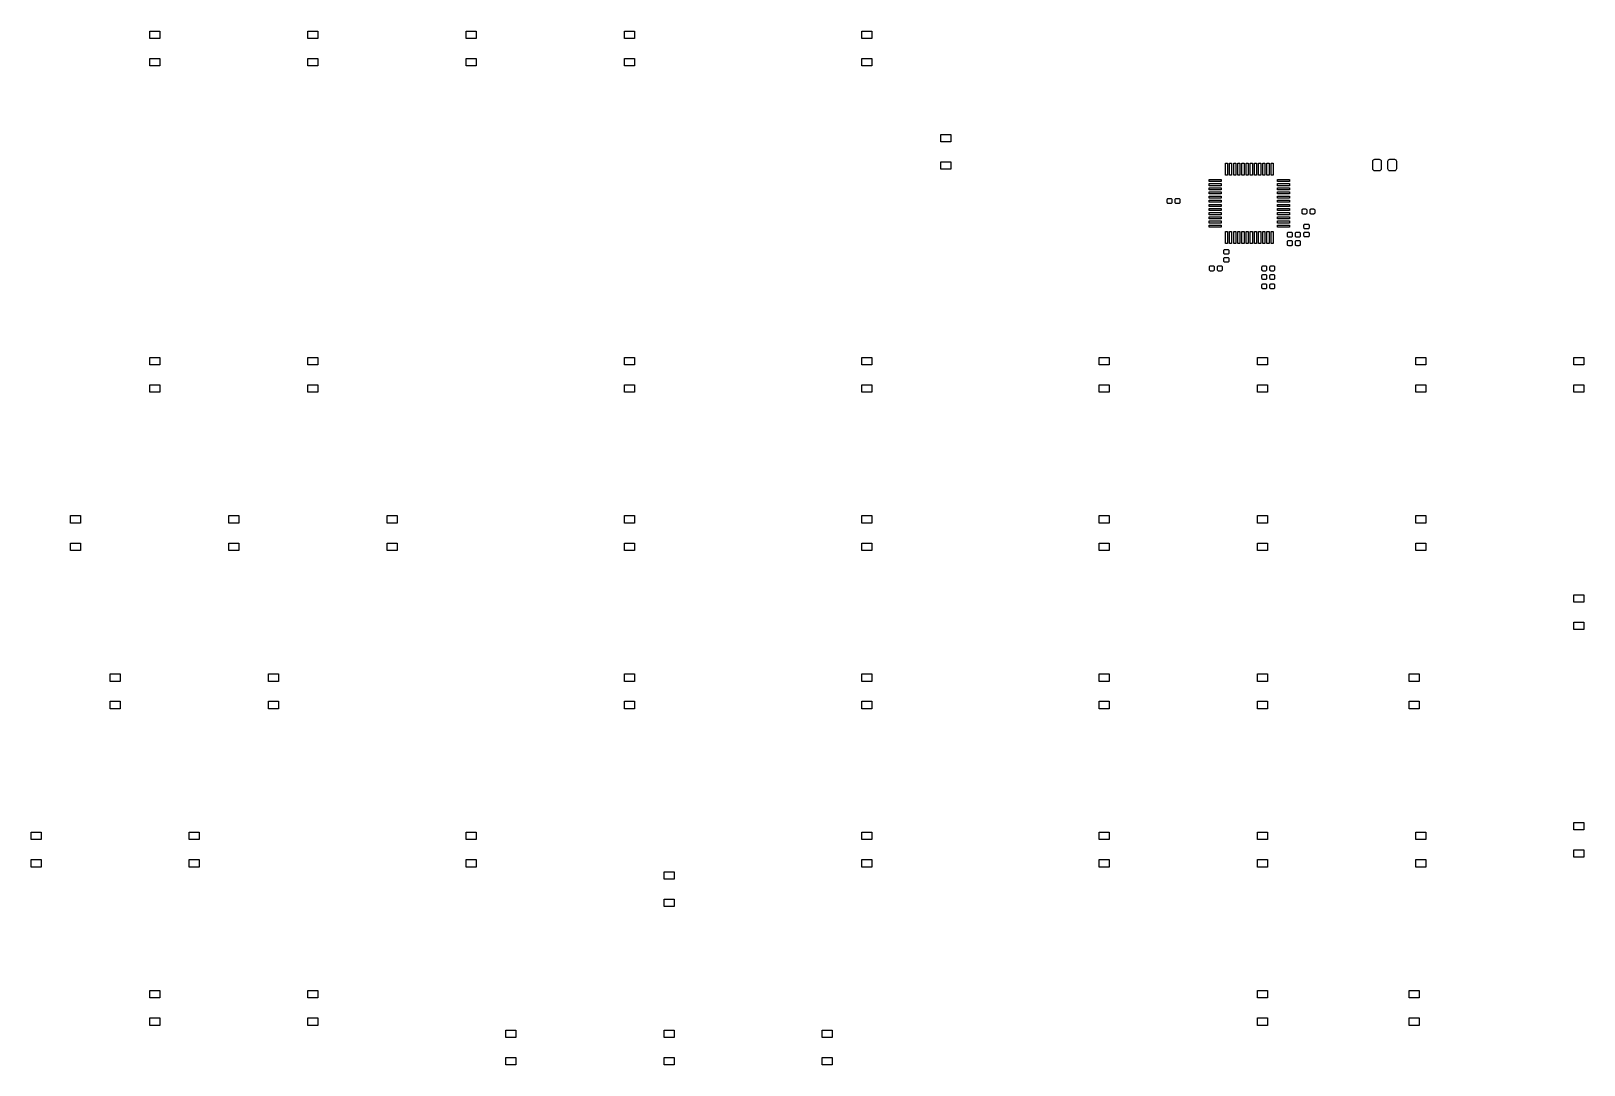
# Model space of a CAD drawing. Extents: x 45 to 427, y -149 to -25.
# Drawn here: x 239.9 to 426.8, y -148.9 to -24.5 of the extents above; entities that cross this region are included whole.
import ezdxf

# ---------------------------------------------------------------- set-up
doc = ezdxf.new("R2010")
doc.units = 0
doc.layers.add('BLACK', color=7, linetype='CONTINUOUS')

msp = doc.modelspace()

# ---------------------------------------------------------------- linework, layer by layer
at = {"layer": 'BLACK', "linetype": 'CONTINUOUS'}
for p, q in [((254.194, -25.4128), (254.194, -24.5129)), ((254.194, -24.5129), (255.394, -24.5129)), ((255.394, -25.4128), (254.194, -25.4128)), ((255.394, -24.5129), (255.394, -25.4128)), ((273.244, -25.4128), (273.244, -24.5129)), ((273.244, -24.5129), (274.444, -24.5129)), ((274.444, -25.4128), (273.244, -25.4128)), ((274.444, -24.5129), (274.444, -25.4128)), ((292.294, -25.4128), (292.294, -24.5129)), ((292.294, -24.5129), (293.494, -24.5129)), ((293.494, -25.4128), (292.294, -25.4128)), ((293.494, -24.5129), (293.494, -25.4128)), ((311.344, -25.4128), (311.344, -24.5129)), ((311.344, -24.5129), (312.544, -24.5129)), ((312.544, -25.4128), (311.344, -25.4128)), ((312.544, -24.5129), (312.544, -25.4128)), ((339.919, -25.4128), (339.919, -24.5129)), ((339.919, -24.5129), (341.119, -24.5129)), ((341.119, -25.4128), (339.919, -25.4128)), ((341.119, -24.5129), (341.119, -25.4128)), ((254.194, -28.7128), (254.194, -27.8128)), ((254.194, -27.8128), (255.394, -27.8128)), ((255.394, -27.8128), (255.394, -28.7128)), ((273.244, -28.7128), (273.244, -27.8128)), ((273.244, -27.8128), (274.444, -27.8128)), ((274.444, -27.8128), (274.444, -28.7128)), ((292.294, -28.7128), (292.294, -27.8128)), ((292.294, -27.8128), (293.494, -27.8128)), ((293.494, -27.8128), (293.494, -28.7128)), ((311.344, -28.7128), (311.344, -27.8128)), ((311.344, -27.8128), (312.544, -27.8128)), ((312.544, -27.8128), (312.544, -28.7128)), ((339.919, -28.7128), (339.919, -27.8128)), ((339.919, -27.8128), (341.119, -27.8128)), ((341.119, -27.8128), (341.119, -28.7128)), ((255.394, -28.7128), (254.194, -28.7128)), ((274.444, -28.7128), (273.244, -28.7128)), ((293.494, -28.7128), (292.294, -28.7128)), ((312.544, -28.7128), (311.344, -28.7128)), ((341.119, -28.7128), (339.919, -28.7128)), ((349.444, -37.8438), (349.444, -36.9438)), ((349.444, -36.9438), (350.644, -36.9438)), ((350.644, -36.9438), (350.644, -37.8438)), ((350.644, -37.8438), (349.444, -37.8438)), ((349.444, -41.1437), (349.444, -40.2437)), ((349.444, -40.2437), (350.644, -40.2437)), ((350.644, -40.2437), (350.644, -41.1437)), ((383.679, -41.8599), (383.679, -40.398)), ((383.679, -40.398), (383.933, -40.398)), ((383.933, -40.398), (383.933, -41.8599)), ((384.179, -41.8599), (384.179, -40.398)), ((384.179, -40.398), (384.433, -40.398)), ((384.433, -40.398), (384.433, -41.8599)), ((384.679, -41.8599), (384.679, -40.398)), ((384.679, -40.398), (384.933, -40.398)), ((384.933, -40.398), (384.933, -41.8599)), ((385.179, -41.8599), (385.179, -40.398)), ((385.179, -40.398), (385.433, -40.398)), ((385.433, -40.398), (385.433, -41.8599)), ((385.679, -41.8599), (385.679, -40.398)), ((385.679, -40.398), (385.933, -40.398)), ((385.933, -40.398), (385.933, -41.8599)), ((386.179, -41.8599), (386.179, -40.398)), ((386.179, -40.398), (386.433, -40.398)), ((386.433, -40.398), (386.433, -41.8599)), ((386.679, -41.8599), (386.679, -40.398)), ((386.679, -40.398), (386.933, -40.398)), ((386.933, -40.398), (386.933, -41.8599)), ((387.179, -41.8599), (387.179, -40.398)), ((387.179, -40.398), (387.433, -40.398)), ((387.433, -40.398), (387.433, -41.8599)), ((387.679, -41.8599), (387.679, -40.398)), ((387.679, -40.398), (387.933, -40.398)), ((387.933, -40.398), (387.933, -41.8599)), ((388.179, -41.8599), (388.179, -40.398)), ((388.179, -40.398), (388.433, -40.398)), ((388.433, -40.398), (388.433, -41.8599)), ((388.679, -41.8599), (388.679, -40.398)), ((388.679, -40.398), (388.933, -40.398)), ((388.933, -40.398), (388.933, -41.8599)), ((389.179, -41.8599), (389.179, -40.398)), ((389.179, -40.398), (389.433, -40.398)), ((389.433, -40.398), (389.433, -41.8599)), ((401.419, -40.19), (401.438, -40.0943)), ((401.419, -41.09), (401.419, -40.19)), ((401.438, -41.1857), (401.419, -41.09)), ((401.438, -40.0943), (401.492, -40.0132)), ((401.492, -40.0132), (401.573, -39.959)), ((401.573, -39.959), (401.669, -39.94)), ((401.669, -39.94), (402.194, -39.94)), ((402.194, -39.94), (402.29, -39.959)), ((402.29, -39.959), (402.371, -40.0132)), ((402.371, -40.0132), (402.425, -40.0943)), ((402.425, -40.0943), (402.444, -40.19)), ((402.444, -41.09), (402.425, -41.1857)), ((402.444, -40.19), (402.444, -41.09)), ((403.244, -40.19), (403.263, -40.0943)), ((403.244, -41.09), (403.244, -40.19)), ((403.263, -41.1857), (403.244, -41.09)), ((403.263, -40.0943), (403.317, -40.0132)), ((403.317, -40.0132), (403.398, -39.959)), ((403.398, -39.959), (403.494, -39.94)), ((403.494, -39.94), (404.019, -39.94)), ((404.019, -39.94), (404.115, -39.959)), ((404.115, -39.959), (404.196, -40.0132)), ((404.196, -40.0132), (404.25, -40.0943)), ((404.25, -40.0943), (404.269, -40.19)), ((404.269, -41.09), (404.25, -41.1857)), ((404.269, -40.19), (404.269, -41.09)), ((350.644, -41.1437), (349.444, -41.1437)), ((381.71, -42.6208), (381.71, -42.3667)), ((381.71, -42.3667), (383.172, -42.3667)), ((383.172, -42.6208), (381.71, -42.6208)), ((381.71, -43.1207), (381.71, -42.8667)), ((381.71, -42.8667), (383.172, -42.8667)), ((383.172, -42.3667), (383.172, -42.6208)), ((383.172, -42.8667), (383.172, -43.1207)), ((383.933, -41.8599), (383.679, -41.8599)), ((384.433, -41.8599), (384.179, -41.8599)), ((384.933, -41.8599), (384.679, -41.8599)), ((385.433, -41.8599), (385.179, -41.8599)), ((385.933, -41.8599), (385.679, -41.8599)), ((386.433, -41.8599), (386.179, -41.8599)), ((386.933, -41.8599), (386.679, -41.8599)), ((387.433, -41.8599), (387.179, -41.8599)), ((387.933, -41.8599), (387.679, -41.8599)), ((388.433, -41.8599), (388.179, -41.8599)), ((388.933, -41.8599), (388.679, -41.8599)), ((389.433, -41.8599), (389.179, -41.8599)), ((389.94, -42.6208), (389.94, -42.3667)), ((389.94, -42.3667), (391.402, -42.3667)), ((391.402, -42.6208), (389.94, -42.6208)), ((389.94, -43.1207), (389.94, -42.8667)), ((389.94, -42.8667), (391.402, -42.8667)), ((391.402, -42.3667), (391.402, -42.6208)), ((391.402, -42.8667), (391.402, -43.1207)), ((401.492, -41.2668), (401.438, -41.1857)), ((401.573, -41.321), (401.492, -41.2668)), ((401.669, -41.34), (401.573, -41.321)), ((402.194, -41.34), (401.669, -41.34)), ((402.29, -41.321), (402.194, -41.34)), ((402.371, -41.2668), (402.29, -41.321)), ((402.425, -41.1857), (402.371, -41.2668)), ((403.317, -41.2668), (403.263, -41.1857)), ((403.398, -41.321), (403.317, -41.2668)), ((403.494, -41.34), (403.398, -41.321)), ((404.019, -41.34), (403.494, -41.34)), ((404.115, -41.321), (404.019, -41.34)), ((404.196, -41.2668), (404.115, -41.321)), ((404.25, -41.1857), (404.196, -41.2668)), ((376.684, -44.788), (376.695, -44.7344)), ((376.684, -45.128), (376.684, -44.788)), ((376.695, -44.7344), (376.725, -44.689)), ((376.725, -44.689), (376.77, -44.6587)), ((376.77, -44.6587), (376.824, -44.648)), ((376.824, -44.648), (377.104, -44.648)), ((377.104, -44.648), (377.158, -44.6587)), ((377.158, -44.6587), (377.203, -44.689)), ((377.203, -44.689), (377.233, -44.7344)), ((377.233, -44.7344), (377.244, -44.788)), ((377.244, -44.788), (377.244, -45.128)), ((377.644, -44.788), (377.655, -44.7344)), ((377.644, -45.128), (377.644, -44.788)), ((377.655, -44.7344), (377.685, -44.689)), ((377.685, -44.689), (377.73, -44.6587)), ((377.73, -44.6587), (377.784, -44.648)), ((377.784, -44.648), (378.064, -44.648)), ((378.064, -44.648), (378.118, -44.6587)), ((378.118, -44.6587), (378.163, -44.689)), ((378.163, -44.689), (378.193, -44.7344)), ((378.193, -44.7344), (378.204, -44.788)), ((378.204, -44.788), (378.204, -45.128)), ((383.172, -43.1207), (381.71, -43.1207)), ((381.71, -43.6208), (381.71, -43.3668)), ((381.71, -43.3668), (383.172, -43.3668)), ((383.172, -43.6208), (381.71, -43.6208)), ((381.71, -44.1208), (381.71, -43.8667)), ((381.71, -43.8667), (383.172, -43.8667)), ((383.172, -44.1208), (381.71, -44.1208)), ((381.71, -44.6207), (381.71, -44.3667)), ((381.71, -44.3667), (383.172, -44.3667)), ((383.172, -44.6207), (381.71, -44.6207)), ((383.172, -43.3668), (383.172, -43.6208)), ((383.172, -43.8667), (383.172, -44.1208)), ((383.172, -44.3667), (383.172, -44.6207)), ((391.402, -43.1207), (389.94, -43.1207)), ((389.94, -43.6208), (389.94, -43.3668)), ((389.94, -43.3668), (391.402, -43.3668)), ((391.402, -43.6208), (389.94, -43.6208)), ((389.94, -44.1208), (389.94, -43.8667)), ((389.94, -43.8667), (391.402, -43.8667)), ((391.402, -44.1208), (389.94, -44.1208)), ((389.94, -44.6207), (389.94, -44.3667)), ((389.94, -44.3667), (391.402, -44.3667)), ((391.402, -44.6207), (389.94, -44.6207)), ((391.402, -43.3668), (391.402, -43.6208)), ((391.402, -43.8667), (391.402, -44.1208)), ((391.402, -44.3667), (391.402, -44.6207)), ((376.695, -45.1816), (376.684, -45.128)), ((376.725, -45.227), (376.695, -45.1816)), ((376.77, -45.2573), (376.725, -45.227)), ((376.824, -45.268), (376.77, -45.2573)), ((377.104, -45.268), (376.824, -45.268)), ((377.158, -45.2573), (377.104, -45.268)), ((377.203, -45.227), (377.158, -45.2573)), ((377.233, -45.1816), (377.203, -45.227)), ((377.244, -45.128), (377.233, -45.1816)), ((377.655, -45.1816), (377.644, -45.128)), ((377.685, -45.227), (377.655, -45.1816)), ((377.73, -45.2573), (377.685, -45.227)), ((377.784, -45.268), (377.73, -45.2573)), ((378.064, -45.268), (377.784, -45.268)), ((378.118, -45.2573), (378.064, -45.268)), ((378.163, -45.227), (378.118, -45.2573)), ((378.193, -45.1816), (378.163, -45.227)), ((378.204, -45.128), (378.193, -45.1816)), ((381.71, -45.1208), (381.71, -44.8667)), ((381.71, -44.8667), (383.172, -44.8667)), ((383.172, -45.1208), (381.71, -45.1208)), ((381.71, -45.6208), (381.71, -45.3667)), ((381.71, -45.3667), (383.172, -45.3667)), ((383.172, -45.6208), (381.71, -45.6208)), ((381.71, -46.1208), (381.71, -45.8668)), ((381.71, -45.8668), (383.172, -45.8668)), ((383.172, -46.1208), (381.71, -46.1208)), ((381.71, -46.6208), (381.71, -46.3667)), ((381.71, -46.3667), (383.172, -46.3667)), ((383.172, -46.6208), (381.71, -46.6208)), ((383.172, -44.8667), (383.172, -45.1208)), ((383.172, -45.3667), (383.172, -45.6208)), ((383.172, -45.8668), (383.172, -46.1208)), ((383.172, -46.3667), (383.172, -46.6208)), ((389.94, -45.1208), (389.94, -44.8667)), ((389.94, -44.8667), (391.402, -44.8667)), ((391.402, -45.1208), (389.94, -45.1208)), ((389.94, -45.6208), (389.94, -45.3667)), ((389.94, -45.3667), (391.402, -45.3667)), ((391.402, -45.6208), (389.94, -45.6208)), ((389.94, -46.1208), (389.94, -45.8668)), ((389.94, -45.8668), (391.402, -45.8668)), ((391.402, -46.1208), (389.94, -46.1208)), ((389.94, -46.6208), (389.94, -46.3667)), ((389.94, -46.3667), (391.402, -46.3667)), ((391.402, -46.6208), (389.94, -46.6208)), ((391.402, -44.8667), (391.402, -45.1208)), ((391.402, -45.3667), (391.402, -45.6208)), ((391.402, -45.8668), (391.402, -46.1208)), ((391.402, -46.3667), (391.402, -46.6208)), ((392.912, -46.058), (392.923, -46.0044)), ((392.912, -46.398), (392.912, -46.058)), ((392.923, -46.4516), (392.912, -46.398)), ((392.923, -46.0044), (392.953, -45.959)), ((392.953, -46.497), (392.923, -46.4516)), ((392.953, -45.959), (392.998, -45.9287)), ((392.998, -46.5273), (392.953, -46.497)), ((392.998, -45.9287), (393.052, -45.918)), ((393.052, -46.538), (392.998, -46.5273)), ((393.052, -45.918), (393.332, -45.918)), ((393.332, -46.538), (393.052, -46.538)), ((393.332, -45.918), (393.386, -45.9287)), ((393.386, -46.5273), (393.332, -46.538)), ((393.386, -45.9287), (393.431, -45.959)), ((393.431, -46.497), (393.386, -46.5273)), ((393.431, -45.959), (393.461, -46.0044)), ((393.461, -46.4516), (393.431, -46.497)), ((393.461, -46.0044), (393.472, -46.058)), ((393.472, -46.398), (393.461, -46.4516)), ((393.472, -46.058), (393.472, -46.398)), ((393.872, -46.058), (393.883, -46.0044)), ((393.872, -46.398), (393.872, -46.058)), ((393.883, -46.4516), (393.872, -46.398)), ((393.883, -46.0044), (393.913, -45.959)), ((393.913, -46.497), (393.883, -46.4516)), ((393.913, -45.959), (393.958, -45.9287)), ((393.958, -46.5273), (393.913, -46.497)), ((393.958, -45.9287), (394.012, -45.918)), ((394.012, -46.538), (393.958, -46.5273)), ((394.012, -45.918), (394.292, -45.918)), ((394.292, -46.538), (394.012, -46.538)), ((394.292, -45.918), (394.346, -45.9287)), ((394.346, -46.5273), (394.292, -46.538)), ((394.346, -45.9287), (394.391, -45.959)), ((394.391, -46.497), (394.346, -46.5273)), ((394.391, -45.959), (394.421, -46.0044)), ((394.421, -46.4516), (394.391, -46.497)), ((394.421, -46.0044), (394.432, -46.058)), ((394.432, -46.398), (394.421, -46.4516)), ((394.432, -46.058), (394.432, -46.398)), ((381.71, -47.1207), (381.71, -46.8667)), ((381.71, -46.8667), (383.172, -46.8667)), ((383.172, -47.1207), (381.71, -47.1207)), ((381.71, -47.6208), (381.71, -47.3668)), ((381.71, -47.3668), (383.172, -47.3668)), ((383.172, -47.6208), (381.71, -47.6208)), ((381.71, -48.1208), (381.71, -47.8667)), ((381.71, -47.8667), (383.172, -47.8667)), ((383.172, -48.1208), (381.71, -48.1208)), ((383.172, -46.8667), (383.172, -47.1207)), ((383.172, -47.3668), (383.172, -47.6208)), ((383.172, -47.8667), (383.172, -48.1208)), ((389.94, -47.1207), (389.94, -46.8667)), ((389.94, -46.8667), (391.402, -46.8667)), ((391.402, -47.1207), (389.94, -47.1207)), ((389.94, -47.6208), (389.94, -47.3668)), ((389.94, -47.3668), (391.402, -47.3668)), ((391.402, -47.6208), (389.94, -47.6208)), ((389.94, -48.1208), (389.94, -47.8667)), ((389.94, -47.8667), (391.402, -47.8667)), ((391.402, -48.1208), (389.94, -48.1208)), ((391.402, -46.8667), (391.402, -47.1207)), ((391.402, -47.3668), (391.402, -47.6208)), ((391.402, -47.8667), (391.402, -48.1208)), ((393.136, -47.894), (393.147, -47.8404)), ((393.136, -48.174), (393.136, -47.894)), ((393.147, -48.2276), (393.136, -48.174)), ((393.147, -47.8404), (393.177, -47.795)), ((393.177, -48.273), (393.147, -48.2276)), ((393.177, -47.795), (393.222, -47.7647)), ((393.222, -48.3033), (393.177, -48.273)), ((393.222, -47.7647), (393.276, -47.754)), ((393.276, -48.314), (393.222, -48.3033)), ((393.276, -47.754), (393.616, -47.754)), ((393.616, -48.314), (393.276, -48.314)), ((393.616, -47.754), (393.67, -47.7647)), ((393.67, -48.3033), (393.616, -48.314)), ((393.67, -47.7647), (393.715, -47.795)), ((393.715, -48.273), (393.67, -48.3033)), ((393.715, -47.795), (393.745, -47.8404)), ((393.745, -48.2276), (393.715, -48.273)), ((393.745, -47.8404), (393.756, -47.894)), ((393.756, -48.174), (393.745, -48.2276)), ((393.756, -47.894), (393.756, -48.174)), ((383.679, -50.0895), (383.679, -48.6276)), ((383.679, -48.6276), (383.933, -48.6276)), ((383.933, -50.0895), (383.679, -50.0895)), ((383.933, -48.6276), (383.933, -50.0895)), ((384.179, -50.0895), (384.179, -48.6276)), ((384.179, -48.6276), (384.433, -48.6276)), ((384.433, -50.0895), (384.179, -50.0895)), ((384.433, -48.6276), (384.433, -50.0895)), ((384.679, -50.0895), (384.679, -48.6276)), ((384.679, -48.6276), (384.933, -48.6276)), ((384.933, -50.0895), (384.679, -50.0895)), ((384.933, -48.6276), (384.933, -50.0895)), ((385.179, -50.0895), (385.179, -48.6276)), ((385.179, -48.6276), (385.433, -48.6276)), ((385.433, -50.0895), (385.179, -50.0895)), ((385.433, -48.6276), (385.433, -50.0895)), ((385.679, -50.0895), (385.679, -48.6276)), ((385.679, -48.6276), (385.933, -48.6276)), ((385.933, -50.0895), (385.679, -50.0895)), ((385.933, -48.6276), (385.933, -50.0895)), ((386.179, -50.0895), (386.179, -48.6276)), ((386.179, -48.6276), (386.433, -48.6276)), ((386.433, -50.0895), (386.179, -50.0895)), ((386.433, -48.6276), (386.433, -50.0895)), ((386.679, -50.0895), (386.679, -48.6276)), ((386.679, -48.6276), (386.933, -48.6276)), ((386.933, -50.0895), (386.679, -50.0895)), ((386.933, -48.6276), (386.933, -50.0895)), ((387.179, -50.0895), (387.179, -48.6276)), ((387.179, -48.6276), (387.433, -48.6276)), ((387.433, -50.0895), (387.179, -50.0895)), ((387.433, -48.6276), (387.433, -50.0895)), ((387.679, -50.0895), (387.679, -48.6276)), ((387.679, -48.6276), (387.933, -48.6276)), ((387.933, -50.0895), (387.679, -50.0895)), ((387.933, -48.6276), (387.933, -50.0895)), ((388.179, -50.0895), (388.179, -48.6276)), ((388.179, -48.6276), (388.433, -48.6276)), ((388.433, -50.0895), (388.179, -50.0895)), ((388.433, -48.6276), (388.433, -50.0895)), ((388.679, -50.0895), (388.679, -48.6276)), ((388.679, -48.6276), (388.933, -48.6276)), ((388.933, -50.0895), (388.679, -50.0895)), ((388.933, -48.6276), (388.933, -50.0895)), ((389.179, -50.0895), (389.179, -48.6276)), ((389.179, -48.6276), (389.433, -48.6276)), ((389.433, -50.0895), (389.179, -50.0895)), ((389.433, -48.6276), (389.433, -50.0895)), ((391.162, -48.852), (391.173, -48.7984)), ((391.162, -49.192), (391.162, -48.852)), ((391.173, -49.2456), (391.162, -49.192)), ((391.162, -49.868), (391.173, -49.8144)), ((391.162, -50.208), (391.162, -49.868)), ((391.173, -50.2616), (391.162, -50.208)), ((391.173, -48.7984), (391.203, -48.753)), ((391.203, -49.291), (391.173, -49.2456)), ((391.173, -49.8144), (391.203, -49.769)), ((391.203, -50.307), (391.173, -50.2616)), ((391.203, -48.753), (391.248, -48.7227)), ((391.248, -49.3213), (391.203, -49.291)), ((391.203, -49.769), (391.248, -49.7387)), ((391.248, -50.3373), (391.203, -50.307)), ((391.248, -48.7227), (391.302, -48.712)), ((391.302, -49.332), (391.248, -49.3213)), ((391.248, -49.7387), (391.302, -49.728)), ((391.302, -50.348), (391.248, -50.3373)), ((391.302, -48.712), (391.582, -48.712)), ((391.582, -49.332), (391.302, -49.332)), ((391.302, -49.728), (391.582, -49.728)), ((391.582, -50.348), (391.302, -50.348)), ((391.582, -48.712), (391.636, -48.7227)), ((391.636, -49.3213), (391.582, -49.332)), ((391.582, -49.728), (391.636, -49.7387)), ((391.636, -50.3373), (391.582, -50.348)), ((391.636, -48.7227), (391.681, -48.753)), ((391.681, -49.291), (391.636, -49.3213)), ((391.636, -49.7387), (391.681, -49.769)), ((391.681, -50.307), (391.636, -50.3373)), ((391.681, -48.753), (391.711, -48.7984)), ((391.711, -49.2456), (391.681, -49.291)), ((391.681, -49.769), (391.711, -49.8144)), ((391.711, -50.2616), (391.681, -50.307)), ((391.711, -48.7984), (391.722, -48.852)), ((391.722, -49.192), (391.711, -49.2456)), ((391.711, -49.8144), (391.722, -49.868)), ((391.722, -50.208), (391.711, -50.2616)), ((391.722, -48.852), (391.722, -49.192)), ((391.722, -49.868), (391.722, -50.208)), ((392.122, -48.852), (392.133, -48.7984)), ((392.122, -49.192), (392.122, -48.852)), ((392.133, -49.2456), (392.122, -49.192)), ((392.122, -49.868), (392.133, -49.8144)), ((392.122, -50.208), (392.122, -49.868)), ((392.133, -50.2616), (392.122, -50.208)), ((392.133, -48.7984), (392.163, -48.753)), ((392.163, -49.291), (392.133, -49.2456)), ((392.133, -49.8144), (392.163, -49.769)), ((392.163, -50.307), (392.133, -50.2616)), ((392.163, -48.753), (392.208, -48.7227)), ((392.208, -49.3213), (392.163, -49.291)), ((392.163, -49.769), (392.208, -49.7387)), ((392.208, -50.3373), (392.163, -50.307)), ((392.208, -48.7227), (392.262, -48.712)), ((392.262, -49.332), (392.208, -49.3213)), ((392.208, -49.7387), (392.262, -49.728)), ((392.262, -50.348), (392.208, -50.3373)), ((392.262, -48.712), (392.542, -48.712)), ((392.542, -49.332), (392.262, -49.332)), ((392.262, -49.728), (392.542, -49.728)), ((392.542, -50.348), (392.262, -50.348)), ((392.542, -48.712), (392.596, -48.7227)), ((392.596, -49.3213), (392.542, -49.332)), ((392.542, -49.728), (392.596, -49.7387)), ((392.596, -50.3373), (392.542, -50.348)), ((392.596, -48.7227), (392.641, -48.753)), ((392.641, -49.291), (392.596, -49.3213)), ((392.596, -49.7387), (392.641, -49.769)), ((392.641, -50.307), (392.596, -50.3373)), ((392.641, -48.753), (392.671, -48.7984)), ((392.671, -49.2456), (392.641, -49.291)), ((392.641, -49.769), (392.671, -49.8144)), ((392.671, -50.2616), (392.641, -50.307)), ((392.671, -48.7984), (392.682, -48.852)), ((392.682, -49.192), (392.671, -49.2456)), ((392.671, -49.8144), (392.682, -49.868)), ((392.682, -50.208), (392.671, -50.2616)), ((392.682, -48.852), (392.682, -49.192)), ((392.682, -49.868), (392.682, -50.208)), ((393.136, -48.854), (393.147, -48.8004)), ((393.136, -49.134), (393.136, -48.854)), ((393.147, -49.1876), (393.136, -49.134)), ((393.147, -48.8004), (393.177, -48.755)), ((393.177, -49.233), (393.147, -49.1876)), ((393.177, -48.755), (393.222, -48.7247)), ((393.222, -49.2633), (393.177, -49.233)), ((393.222, -48.7247), (393.276, -48.714)), ((393.276, -49.274), (393.222, -49.2633)), ((393.276, -48.714), (393.616, -48.714)), ((393.616, -49.274), (393.276, -49.274)), ((393.616, -48.714), (393.67, -48.7247)), ((393.67, -49.2633), (393.616, -49.274)), ((393.67, -48.7247), (393.715, -48.755)), ((393.715, -49.233), (393.67, -49.2633)), ((393.715, -48.755), (393.745, -48.8004)), ((393.745, -49.1876), (393.715, -49.233)), ((393.745, -48.8004), (393.756, -48.854)), ((393.756, -49.134), (393.745, -49.1876)), ((393.756, -48.854), (393.756, -49.134)), ((383.484, -50.942), (383.495, -50.8884)), ((383.484, -51.222), (383.484, -50.942)), ((383.495, -51.2756), (383.484, -51.222)), ((383.484, -51.902), (383.495, -51.8484)), ((383.484, -52.182), (383.484, -51.902)), ((383.495, -52.2356), (383.484, -52.182)), ((383.495, -50.8884), (383.525, -50.843)), ((383.525, -51.321), (383.495, -51.2756)), ((383.495, -51.8484), (383.525, -51.803)), ((383.525, -52.281), (383.495, -52.2356)), ((383.525, -50.843), (383.57, -50.8127)), ((383.57, -51.3513), (383.525, -51.321)), ((383.525, -51.803), (383.57, -51.7727)), ((383.57, -52.3113), (383.525, -52.281)), ((383.57, -50.8127), (383.624, -50.802)), ((383.624, -51.362), (383.57, -51.3513)), ((383.57, -51.7727), (383.624, -51.762)), ((383.624, -52.322), (383.57, -52.3113)), ((383.624, -50.802), (383.964, -50.802)), ((383.964, -51.362), (383.624, -51.362)), ((383.624, -51.762), (383.964, -51.762)), ((383.964, -52.322), (383.624, -52.322)), ((383.964, -50.802), (384.018, -50.8127)), ((384.018, -51.3513), (383.964, -51.362)), ((383.964, -51.762), (384.018, -51.7727)), ((384.018, -52.3113), (383.964, -52.322)), ((384.018, -50.8127), (384.063, -50.843)), ((384.063, -51.321), (384.018, -51.3513)), ((384.018, -51.7727), (384.063, -51.803)), ((384.063, -52.281), (384.018, -52.3113)), ((384.063, -50.843), (384.093, -50.8884)), ((384.093, -51.2756), (384.063, -51.321)), ((384.063, -51.803), (384.093, -51.8484)), ((384.093, -52.2356), (384.063, -52.281)), ((384.093, -50.8884), (384.104, -50.942)), ((384.104, -51.222), (384.093, -51.2756)), ((384.093, -51.8484), (384.104, -51.902)), ((384.104, -52.182), (384.093, -52.2356)), ((384.104, -50.942), (384.104, -51.222)), ((384.104, -51.902), (384.104, -52.182)), ((381.764, -52.916), (381.775, -52.8624)), ((381.764, -53.256), (381.764, -52.916)), ((381.775, -53.3096), (381.764, -53.256)), ((381.775, -52.8624), (381.805, -52.817)), ((381.805, -53.355), (381.775, -53.3096)), ((381.805, -52.817), (381.85, -52.7867)), ((381.85, -53.3853), (381.805, -53.355)), ((381.85, -52.7867), (381.904, -52.776)), ((381.904, -53.396), (381.85, -53.3853)), ((381.904, -52.776), (382.184, -52.776)), ((382.184, -53.396), (381.904, -53.396)), ((382.184, -52.776), (382.238, -52.7867)), ((382.238, -53.3853), (382.184, -53.396)), ((382.238, -52.7867), (382.283, -52.817)), ((382.283, -53.355), (382.238, -53.3853)), ((382.283, -52.817), (382.313, -52.8624)), ((382.313, -53.3096), (382.283, -53.355)), ((382.313, -52.8624), (382.324, -52.916)), ((382.324, -53.256), (382.313, -53.3096)), ((382.324, -52.916), (382.324, -53.256)), ((382.724, -52.916), (382.735, -52.8624)), ((382.724, -53.256), (382.724, -52.916)), ((382.735, -53.3096), (382.724, -53.256)), ((382.735, -52.8624), (382.765, -52.817)), ((382.765, -53.355), (382.735, -53.3096)), ((382.765, -52.817), (382.81, -52.7867)), ((382.81, -53.3853), (382.765, -53.355)), ((382.81, -52.7867), (382.864, -52.776)), ((382.864, -53.396), (382.81, -53.3853)), ((382.864, -52.776), (383.144, -52.776)), ((383.144, -53.396), (382.864, -53.396)), ((383.144, -52.776), (383.198, -52.7867)), ((383.198, -53.3853), (383.144, -53.396)), ((383.198, -52.7867), (383.243, -52.817)), ((383.243, -53.355), (383.198, -53.3853)), ((383.243, -52.817), (383.273, -52.8624)), ((383.273, -53.3096), (383.243, -53.355)), ((383.273, -52.8624), (383.284, -52.916)), ((383.284, -53.256), (383.273, -53.3096)), ((383.284, -52.916), (383.284, -53.256)), ((388.086, -52.916), (388.097, -52.8624)), ((388.086, -53.256), (388.086, -52.916)), ((388.097, -53.3096), (388.086, -53.256)), ((388.086, -53.932), (388.097, -53.8784)), ((388.086, -54.272), (388.086, -53.932)), ((388.097, -52.8624), (388.127, -52.817)), ((388.127, -53.355), (388.097, -53.3096)), ((388.097, -53.8784), (388.127, -53.833)), ((388.127, -52.817), (388.172, -52.7867)), ((388.172, -53.3853), (388.127, -53.355)), ((388.127, -53.833), (388.172, -53.8027)), ((388.172, -52.7867), (388.226, -52.776)), ((388.226, -53.396), (388.172, -53.3853)), ((388.172, -53.8027), (388.226, -53.792)), ((388.226, -52.776), (388.506, -52.776)), ((388.506, -53.396), (388.226, -53.396)), ((388.226, -53.792), (388.506, -53.792)), ((388.506, -52.776), (388.56, -52.7867)), ((388.56, -53.3853), (388.506, -53.396)), ((388.506, -53.792), (388.56, -53.8027)), ((388.56, -52.7867), (388.605, -52.817)), ((388.605, -53.355), (388.56, -53.3853)), ((388.56, -53.8027), (388.605, -53.833)), ((388.605, -52.817), (388.635, -52.8624)), ((388.635, -53.3096), (388.605, -53.355)), ((388.605, -53.833), (388.635, -53.8784)), ((388.635, -52.8624), (388.646, -52.916)), ((388.646, -53.256), (388.635, -53.3096)), ((388.635, -53.8784), (388.646, -53.932)), ((388.646, -52.916), (388.646, -53.256)), ((388.646, -53.932), (388.646, -54.272)), ((389.046, -52.916), (389.057, -52.8624)), ((389.046, -53.256), (389.046, -52.916)), ((389.057, -53.3096), (389.046, -53.256)), ((389.046, -53.932), (389.057, -53.8784)), ((389.046, -54.272), (389.046, -53.932)), ((389.057, -52.8624), (389.087, -52.817)), ((389.087, -53.355), (389.057, -53.3096)), ((389.057, -53.8784), (389.087, -53.833)), ((389.087, -52.817), (389.132, -52.7867)), ((389.132, -53.3853), (389.087, -53.355)), ((389.087, -53.833), (389.132, -53.8027)), ((389.132, -52.7867), (389.186, -52.776)), ((389.186, -53.396), (389.132, -53.3853)), ((389.132, -53.8027), (389.186, -53.792)), ((389.186, -52.776), (389.466, -52.776)), ((389.466, -53.396), (389.186, -53.396)), ((389.186, -53.792), (389.466, -53.792)), ((389.466, -52.776), (389.52, -52.7867)), ((389.52, -53.3853), (389.466, -53.396)), ((389.466, -53.792), (389.52, -53.8027)), ((389.52, -52.7867), (389.565, -52.817)), ((389.565, -53.355), (389.52, -53.3853)), ((389.52, -53.8027), (389.565, -53.833)), ((389.565, -52.817), (389.595, -52.8624)), ((389.595, -53.3096), (389.565, -53.355)), ((389.565, -53.833), (389.595, -53.8784)), ((389.595, -52.8624), (389.606, -52.916)), ((389.606, -53.256), (389.595, -53.3096)), ((389.595, -53.8784), (389.606, -53.932)), ((389.606, -52.916), (389.606, -53.256)), ((389.606, -53.932), (389.606, -54.272)), ((388.097, -54.3256), (388.086, -54.272)), ((388.086, -55.075), (388.097, -55.0214)), ((388.086, -55.415), (388.086, -55.075)), ((388.097, -55.4686), (388.086, -55.415)), ((388.127, -54.371), (388.097, -54.3256)), ((388.097, -55.0214), (388.127, -54.976)), ((388.127, -55.514), (388.097, -55.4686)), ((388.172, -54.4013), (388.127, -54.371)), ((388.127, -54.976), (388.172, -54.9457)), ((388.172, -55.5443), (388.127, -55.514)), ((388.226, -54.412), (388.172, -54.4013)), ((388.172, -54.9457), (388.226, -54.935)), ((388.226, -55.555), (388.172, -55.5443)), ((388.506, -54.412), (388.226, -54.412)), ((388.226, -54.935), (388.506, -54.935)), ((388.506, -55.555), (388.226, -55.555)), ((388.56, -54.4013), (388.506, -54.412)), ((388.506, -54.935), (388.56, -54.9457)), ((388.56, -55.5443), (388.506, -55.555)), ((388.605, -54.371), (388.56, -54.4013)), ((388.56, -54.9457), (388.605, -54.976)), ((388.605, -55.514), (388.56, -55.5443)), ((388.635, -54.3256), (388.605, -54.371)), ((388.605, -54.976), (388.635, -55.0214)), ((388.635, -55.4686), (388.605, -55.514)), ((388.646, -54.272), (388.635, -54.3256)), ((388.635, -55.0214), (388.646, -55.075)), ((388.646, -55.415), (388.635, -55.4686)), ((388.646, -55.075), (388.646, -55.415)), ((389.057, -54.3256), (389.046, -54.272)), ((389.046, -55.075), (389.057, -55.0214)), ((389.046, -55.415), (389.046, -55.075)), ((389.057, -55.4686), (389.046, -55.415)), ((389.087, -54.371), (389.057, -54.3256)), ((389.057, -55.0214), (389.087, -54.976)), ((389.087, -55.514), (389.057, -55.4686)), ((389.132, -54.4013), (389.087, -54.371)), ((389.087, -54.976), (389.132, -54.9457)), ((389.132, -55.5443), (389.087, -55.514)), ((389.186, -54.412), (389.132, -54.4013)), ((389.132, -54.9457), (389.186, -54.935)), ((389.186, -55.555), (389.132, -55.5443)), ((389.466, -54.412), (389.186, -54.412)), ((389.186, -54.935), (389.466, -54.935)), ((389.466, -55.555), (389.186, -55.555)), ((389.52, -54.4013), (389.466, -54.412)), ((389.466, -54.935), (389.52, -54.9457)), ((389.52, -55.5443), (389.466, -55.555)), ((389.565, -54.371), (389.52, -54.4013)), ((389.52, -54.9457), (389.565, -54.976)), ((389.565, -55.514), (389.52, -55.5443)), ((389.595, -54.3256), (389.565, -54.371)), ((389.565, -54.976), (389.595, -55.0214)), ((389.595, -55.4686), (389.565, -55.514)), ((389.606, -54.272), (389.595, -54.3256)), ((389.595, -55.0214), (389.606, -55.075)), ((389.606, -55.415), (389.595, -55.4686)), ((389.606, -55.075), (389.606, -55.415)), ((254.194, -64.6812), (254.194, -63.7812)), ((254.194, -63.7812), (255.394, -63.7812)), ((255.394, -64.6812), (254.194, -64.6812)), ((255.394, -63.7812), (255.394, -64.6812)), ((273.244, -64.6812), (273.244, -63.7812)), ((273.244, -63.7812), (274.444, -63.7812)), ((274.444, -64.6812), (273.244, -64.6812)), ((274.444, -63.7812), (274.444, -64.6812)), ((311.344, -64.6812), (311.344, -63.7812)), ((311.344, -63.7812), (312.544, -63.7812)), ((312.544, -64.6812), (311.344, -64.6812)), ((312.544, -63.7812), (312.544, -64.6812)), ((339.919, -64.6812), (339.919, -63.7812)), ((339.919, -63.7812), (341.119, -63.7812)), ((341.119, -64.6812), (339.919, -64.6812)), ((341.119, -63.7812), (341.119, -64.6812)), ((368.494, -64.6812), (368.494, -63.7812)), ((368.494, -63.7812), (369.694, -63.7812)), ((369.694, -64.6812), (368.494, -64.6812)), ((369.694, -63.7812), (369.694, -64.6812)), ((387.544, -64.6812), (387.544, -63.7812)), ((387.544, -63.7812), (388.744, -63.7812)), ((388.744, -64.6812), (387.544, -64.6812)), ((388.744, -63.7812), (388.744, -64.6812)), ((406.594, -64.6812), (406.594, -63.7812)), ((406.594, -63.7812), (407.794, -63.7812)), ((407.794, -64.6812), (406.594, -64.6812)), ((407.794, -63.7812), (407.794, -64.6812)), ((425.644, -64.6812), (425.644, -63.7812)), ((425.644, -63.7812), (426.844, -63.7812)), ((426.844, -64.6812), (425.644, -64.6812)), ((426.844, -63.7812), (426.844, -64.6812)), ((254.194, -67.9813), (254.194, -67.0812)), ((254.194, -67.0812), (255.394, -67.0812)), ((255.394, -67.0812), (255.394, -67.9813)), ((273.244, -67.9813), (273.244, -67.0812)), ((273.244, -67.0812), (274.444, -67.0812)), ((274.444, -67.0812), (274.444, -67.9813)), ((311.344, -67.9813), (311.344, -67.0812)), ((311.344, -67.0812), (312.544, -67.0812)), ((312.544, -67.0812), (312.544, -67.9813)), ((339.919, -67.9813), (339.919, -67.0812)), ((339.919, -67.0812), (341.119, -67.0812)), ((341.119, -67.0812), (341.119, -67.9813)), ((368.494, -67.9813), (368.494, -67.0812)), ((368.494, -67.0812), (369.694, -67.0812)), ((369.694, -67.0812), (369.694, -67.9813)), ((387.544, -67.9813), (387.544, -67.0812)), ((387.544, -67.0812), (388.744, -67.0812)), ((388.744, -67.0812), (388.744, -67.9813)), ((406.594, -67.9813), (406.594, -67.0812)), ((406.594, -67.0812), (407.794, -67.0812)), ((407.794, -67.0812), (407.794, -67.9813)), ((425.644, -67.9813), (425.644, -67.0812)), ((425.644, -67.0812), (426.844, -67.0812)), ((426.844, -67.0812), (426.844, -67.9813)), ((255.394, -67.9813), (254.194, -67.9813)), ((274.444, -67.9813), (273.244, -67.9813)), ((312.544, -67.9813), (311.344, -67.9813)), ((341.119, -67.9813), (339.919, -67.9813)), ((369.694, -67.9813), (368.494, -67.9813)), ((388.744, -67.9813), (387.544, -67.9813)), ((407.794, -67.9813), (406.594, -67.9813)), ((426.844, -67.9813), (425.644, -67.9813)), ((244.669, -83.7313), (244.669, -82.8312)), ((244.669, -82.8312), (245.869, -82.8312)), ((245.869, -83.7313), (244.669, -83.7313)), ((245.869, -82.8312), (245.869, -83.7313)), ((263.719, -83.7313), (263.719, -82.8312)), ((263.719, -82.8312), (264.919, -82.8312)), ((264.919, -83.7313), (263.719, -83.7313)), ((264.919, -82.8312), (264.919, -83.7313)), ((282.769, -83.7313), (282.769, -82.8312)), ((282.769, -82.8312), (283.969, -82.8312)), ((283.969, -83.7313), (282.769, -83.7313)), ((283.969, -82.8312), (283.969, -83.7313)), ((311.344, -83.7313), (311.344, -82.8312)), ((311.344, -82.8312), (312.544, -82.8312)), ((312.544, -83.7313), (311.344, -83.7313)), ((312.544, -82.8312), (312.544, -83.7313)), ((339.919, -83.7313), (339.919, -82.8312)), ((339.919, -82.8312), (341.119, -82.8312)), ((341.119, -83.7313), (339.919, -83.7313)), ((341.119, -82.8312), (341.119, -83.7313)), ((368.494, -83.7313), (368.494, -82.8312)), ((368.494, -82.8312), (369.694, -82.8312)), ((369.694, -83.7313), (368.494, -83.7313)), ((369.694, -82.8312), (369.694, -83.7313)), ((387.544, -83.7313), (387.544, -82.8312)), ((387.544, -82.8312), (388.744, -82.8312)), ((388.744, -83.7313), (387.544, -83.7313)), ((388.744, -82.8312), (388.744, -83.7313)), ((406.594, -83.7313), (406.594, -82.8312)), ((406.594, -82.8312), (407.794, -82.8312)), ((407.794, -83.7313), (406.594, -83.7313)), ((407.794, -82.8312), (407.794, -83.7313)), ((244.669, -87.0312), (244.669, -86.1312)), ((244.669, -86.1312), (245.869, -86.1312)), ((245.869, -87.0312), (244.669, -87.0312)), ((245.869, -86.1312), (245.869, -87.0312)), ((263.719, -87.0312), (263.719, -86.1312)), ((263.719, -86.1312), (264.919, -86.1312)), ((264.919, -87.0312), (263.719, -87.0312)), ((264.919, -86.1312), (264.919, -87.0312)), ((282.769, -87.0312), (282.769, -86.1312)), ((282.769, -86.1312), (283.969, -86.1312)), ((283.969, -87.0312), (282.769, -87.0312)), ((283.969, -86.1312), (283.969, -87.0312)), ((311.344, -87.0312), (311.344, -86.1312)), ((311.344, -86.1312), (312.544, -86.1312)), ((312.544, -87.0312), (311.344, -87.0312)), ((312.544, -86.1312), (312.544, -87.0312)), ((339.919, -87.0312), (339.919, -86.1312)), ((339.919, -86.1312), (341.119, -86.1312)), ((341.119, -87.0312), (339.919, -87.0312)), ((341.119, -86.1312), (341.119, -87.0312)), ((368.494, -87.0312), (368.494, -86.1312)), ((368.494, -86.1312), (369.694, -86.1312)), ((369.694, -87.0312), (368.494, -87.0312)), ((369.694, -86.1312), (369.694, -87.0312)), ((387.544, -87.0312), (387.544, -86.1312)), ((387.544, -86.1312), (388.744, -86.1312)), ((388.744, -87.0312), (387.544, -87.0312)), ((388.744, -86.1312), (388.744, -87.0312)), ((406.594, -87.0312), (406.594, -86.1312)), ((406.594, -86.1312), (407.794, -86.1312)), ((407.794, -87.0312), (406.594, -87.0312)), ((407.794, -86.1312), (407.794, -87.0312)), ((425.644, -93.2562), (425.644, -92.3563)), ((425.644, -92.3563), (426.844, -92.3563)), ((426.844, -93.2562), (425.644, -93.2562)), ((426.844, -92.3563), (426.844, -93.2562)), ((425.644, -96.5562), (425.644, -95.6562)), ((425.644, -95.6562), (426.844, -95.6562)), ((426.844, -96.5562), (425.644, -96.5562)), ((426.844, -95.6562), (426.844, -96.5562)), ((249.431, -102.781), (249.431, -101.881)), ((249.431, -101.881), (250.631, -101.881)), ((250.631, -102.781), (249.431, -102.781)), ((250.631, -101.881), (250.631, -102.781)), ((268.481, -102.781), (268.481, -101.881)), ((268.481, -101.881), (269.681, -101.881)), ((269.681, -102.781), (268.481, -102.781)), ((269.681, -101.881), (269.681, -102.781)), ((311.344, -102.781), (311.344, -101.881)), ((311.344, -101.881), (312.544, -101.881)), ((312.544, -102.781), (311.344, -102.781)), ((312.544, -101.881), (312.544, -102.781)), ((339.919, -102.781), (339.919, -101.881)), ((339.919, -101.881), (341.119, -101.881)), ((341.119, -102.781), (339.919, -102.781)), ((341.119, -101.881), (341.119, -102.781)), ((368.494, -102.781), (368.494, -101.881)), ((368.494, -101.881), (369.694, -101.881)), ((369.694, -102.781), (368.494, -102.781)), ((369.694, -101.881), (369.694, -102.781)), ((387.544, -102.781), (387.544, -101.881)), ((387.544, -101.881), (388.744, -101.881)), ((388.744, -102.781), (387.544, -102.781)), ((388.744, -101.881), (388.744, -102.781)), ((405.8, -102.781), (405.8, -101.881)), ((405.8, -101.881), (407, -101.881)), ((407, -102.781), (405.8, -102.781)), ((407, -101.881), (407, -102.781)), ((249.431, -106.081), (249.431, -105.181)), ((249.431, -105.181), (250.631, -105.181)), ((250.631, -106.081), (249.431, -106.081)), ((250.631, -105.181), (250.631, -106.081)), ((268.481, -106.081), (268.481, -105.181)), ((268.481, -105.181), (269.681, -105.181)), ((269.681, -106.081), (268.481, -106.081)), ((269.681, -105.181), (269.681, -106.081)), ((311.344, -106.081), (311.344, -105.181)), ((311.344, -105.181), (312.544, -105.181)), ((312.544, -106.081), (311.344, -106.081)), ((312.544, -105.181), (312.544, -106.081)), ((339.919, -106.081), (339.919, -105.181)), ((339.919, -105.181), (341.119, -105.181)), ((341.119, -106.081), (339.919, -106.081)), ((341.119, -105.181), (341.119, -106.081)), ((368.494, -106.081), (368.494, -105.181)), ((368.494, -105.181), (369.694, -105.181)), ((369.694, -106.081), (368.494, -106.081)), ((369.694, -105.181), (369.694, -106.081)), ((387.544, -106.081), (387.544, -105.181)), ((387.544, -105.181), (388.744, -105.181)), ((388.744, -106.081), (387.544, -106.081)), ((388.744, -105.181), (388.744, -106.081)), ((405.8, -106.081), (405.8, -105.181)), ((405.8, -105.181), (407, -105.181)), ((407, -106.081), (405.8, -106.081)), ((407, -105.181), (407, -106.081)), ((239.906, -121.831), (239.906, -120.931)), ((239.906, -120.931), (241.106, -120.931)), ((241.106, -120.931), (241.106, -121.831)), ((258.956, -121.831), (258.956, -120.931)), ((258.956, -120.931), (260.156, -120.931)), ((260.156, -120.931), (260.156, -121.831)), ((292.294, -121.831), (292.294, -120.931)), ((292.294, -120.931), (293.494, -120.931)), ((293.494, -120.931), (293.494, -121.831)), ((339.919, -121.831), (339.919, -120.931)), ((339.919, -120.931), (341.119, -120.931)), ((341.119, -120.931), (341.119, -121.831)), ((368.494, -121.831), (368.494, -120.931)), ((368.494, -120.931), (369.694, -120.931)), ((369.694, -120.931), (369.694, -121.831)), ((387.544, -121.831), (387.544, -120.931)), ((387.544, -120.931), (388.744, -120.931)), ((388.744, -120.931), (388.744, -121.831)), ((406.594, -121.831), (406.594, -120.931)), ((406.594, -120.931), (407.794, -120.931)), ((407.794, -120.931), (407.794, -121.831)), ((425.644, -120.657), (425.644, -119.757)), ((425.644, -119.757), (426.844, -119.757)), ((426.844, -120.657), (425.644, -120.657)), ((426.844, -119.757), (426.844, -120.657)), ((241.106, -121.831), (239.906, -121.831)), ((260.156, -121.831), (258.956, -121.831)), ((293.494, -121.831), (292.294, -121.831)), ((341.119, -121.831), (339.919, -121.831)), ((369.694, -121.831), (368.494, -121.831)), ((388.744, -121.831), (387.544, -121.831)), ((407.794, -121.831), (406.594, -121.831)), ((425.644, -123.957), (425.644, -123.057)), ((425.644, -123.057), (426.844, -123.057)), ((426.844, -123.057), (426.844, -123.957)), ((239.906, -125.131), (239.906, -124.231)), ((239.906, -124.231), (241.106, -124.231)), ((241.106, -125.131), (239.906, -125.131)), ((241.106, -124.231), (241.106, -125.131)), ((258.956, -125.131), (258.956, -124.231)), ((258.956, -124.231), (260.156, -124.231)), ((260.156, -125.131), (258.956, -125.131)), ((260.156, -124.231), (260.156, -125.131)), ((292.294, -125.131), (292.294, -124.231)), ((292.294, -124.231), (293.494, -124.231)), ((293.494, -125.131), (292.294, -125.131)), ((293.494, -124.231), (293.494, -125.131)), ((339.919, -125.131), (339.919, -124.231)), ((339.919, -124.231), (341.119, -124.231)), ((341.119, -125.131), (339.919, -125.131)), ((341.119, -124.231), (341.119, -125.131)), ((368.494, -125.131), (368.494, -124.231)), ((368.494, -124.231), (369.694, -124.231)), ((369.694, -125.131), (368.494, -125.131)), ((369.694, -124.231), (369.694, -125.131)), ((387.544, -125.131), (387.544, -124.231)), ((387.544, -124.231), (388.744, -124.231)), ((388.744, -125.131), (387.544, -125.131)), ((388.744, -124.231), (388.744, -125.131)), ((406.594, -125.131), (406.594, -124.231)), ((406.594, -124.231), (407.794, -124.231)), ((407.794, -125.131), (406.594, -125.131)), ((407.794, -124.231), (407.794, -125.131)), ((426.844, -123.957), (425.644, -123.957)), ((316.106, -126.594), (316.106, -125.694)), ((316.106, -125.694), (317.306, -125.694)), ((317.306, -126.594), (316.106, -126.594)), ((317.306, -125.694), (317.306, -126.594)), ((316.106, -129.894), (316.106, -128.994)), ((316.106, -128.994), (317.306, -128.994)), ((317.306, -129.894), (316.106, -129.894)), ((317.306, -128.994), (317.306, -129.894)), ((254.194, -140.881), (254.194, -139.981)), ((254.194, -139.981), (255.394, -139.981)), ((255.394, -139.981), (255.394, -140.881)), ((273.244, -140.881), (273.244, -139.981)), ((273.244, -139.981), (274.444, -139.981)), ((274.444, -139.981), (274.444, -140.881)), ((387.544, -140.881), (387.544, -139.981)), ((387.544, -139.981), (388.744, -139.981)), ((388.744, -139.981), (388.744, -140.881)), ((405.8, -140.881), (405.8, -139.981)), ((405.8, -139.981), (407, -139.981)), ((407, -139.981), (407, -140.881)), ((255.394, -140.881), (254.194, -140.881)), ((274.444, -140.881), (273.244, -140.881)), ((388.744, -140.881), (387.544, -140.881)), ((407, -140.881), (405.8, -140.881)), ((254.194, -144.181), (254.194, -143.281)), ((254.194, -143.281), (255.394, -143.281)), ((255.394, -143.281), (255.394, -144.181)), ((273.244, -144.181), (273.244, -143.281)), ((273.244, -143.281), (274.444, -143.281)), ((274.444, -143.281), (274.444, -144.181)), ((387.544, -144.181), (387.544, -143.281)), ((387.544, -143.281), (388.744, -143.281)), ((388.744, -143.281), (388.744, -144.181)), ((405.8, -144.181), (405.8, -143.281)), ((405.8, -143.281), (407, -143.281)), ((407, -143.281), (407, -144.181)), ((255.394, -144.181), (254.194, -144.181)), ((274.444, -144.181), (273.244, -144.181)), ((297.056, -145.644), (297.056, -144.744)), ((297.056, -144.744), (298.256, -144.744)), ((298.256, -145.644), (297.056, -145.644)), ((298.256, -144.744), (298.256, -145.644)), ((316.106, -145.644), (316.106, -144.744)), ((316.106, -144.744), (317.306, -144.744)), ((317.306, -145.644), (316.106, -145.644)), ((317.306, -144.744), (317.306, -145.644)), ((335.156, -145.644), (335.156, -144.744)), ((335.156, -144.744), (336.356, -144.744)), ((336.356, -145.644), (335.156, -145.644)), ((336.356, -144.744), (336.356, -145.644)), ((388.744, -144.181), (387.544, -144.181)), ((407, -144.181), (405.8, -144.181)), ((297.056, -148.944), (297.056, -148.044)), ((297.056, -148.044), (298.256, -148.044)), ((298.256, -148.944), (297.056, -148.944)), ((298.256, -148.044), (298.256, -148.944)), ((316.106, -148.944), (316.106, -148.044)), ((316.106, -148.044), (317.306, -148.044)), ((317.306, -148.944), (316.106, -148.944)), ((317.306, -148.044), (317.306, -148.944)), ((335.156, -148.944), (335.156, -148.044)), ((335.156, -148.044), (336.356, -148.044)), ((336.356, -148.944), (335.156, -148.944)), ((336.356, -148.044), (336.356, -148.944))]:
    msp.add_line(p, q, dxfattribs=at)

doc.saveas('drawing.dxf')
